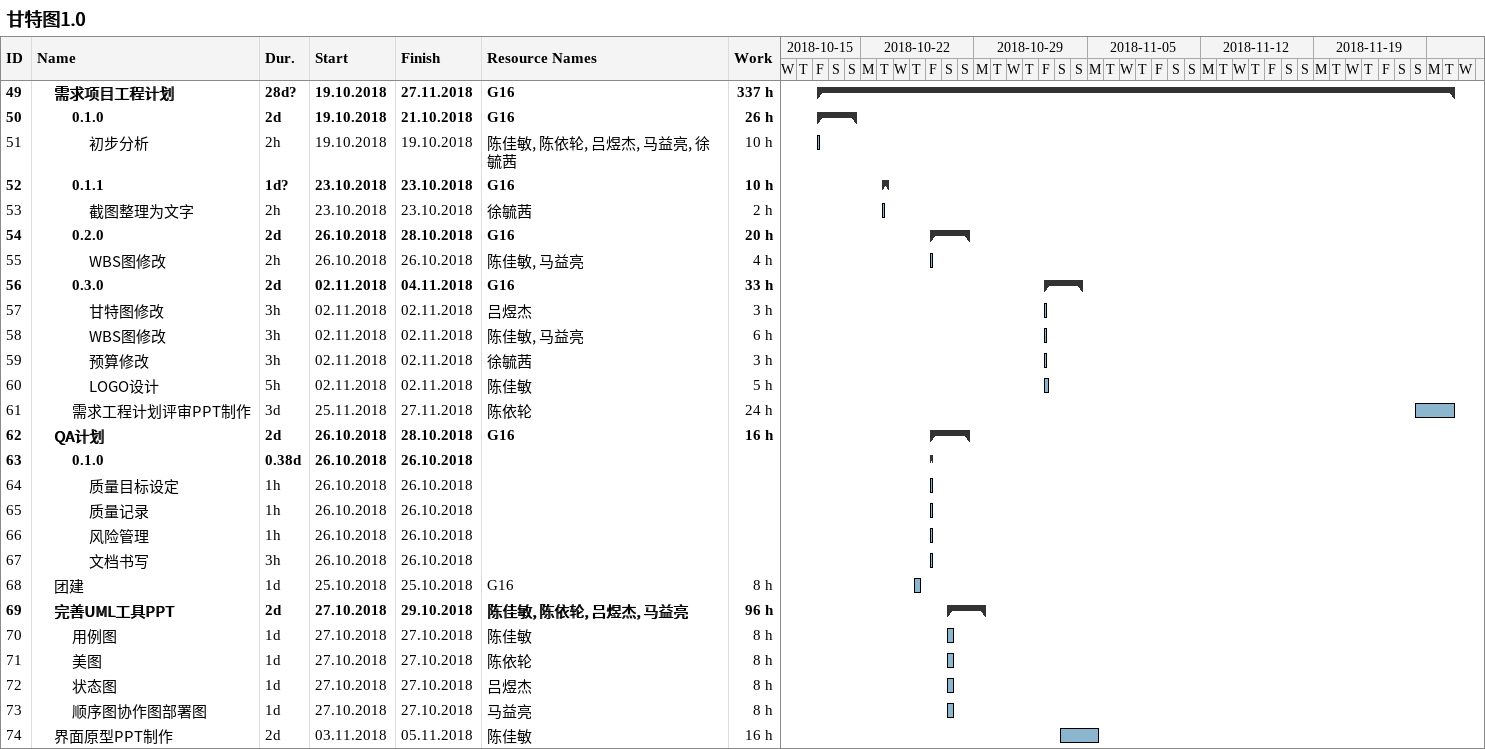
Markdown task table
甘特图1.0

| ID | Level | Task | Duration | Start | Finish | Resources | Work (h) |
|---|---|---|---|---|---|---|---|
| 49 | 2 | **需求项目工程计划** | 28d? | 2018-10-19 | 2018-11-27 | G16 | 337 |
| 50 | 3 | **0.1.0** | 2d | 2018-10-19 | 2018-10-21 | G16 | 26 |
| 51 | 4 | 初步分析 | 2h | 2018-10-19 | 2018-10-19 | 陈佳敏, 陈依轮, 吕煜杰, 马益亮, 徐毓茜 | 10 |
| 52 | 3 | **0.1.1** | 1d? | 2018-10-23 | 2018-10-23 | G16 | 10 |
| 53 | 4 | 截图整理为文字 | 2h | 2018-10-23 | 2018-10-23 | 徐毓茜 | 2 |
| 54 | 3 | **0.2.0** | 2d | 2018-10-26 | 2018-10-28 | G16 | 20 |
| 55 | 4 | WBS图修改 | 2h | 2018-10-26 | 2018-10-26 | 陈佳敏, 马益亮 | 4 |
| 56 | 3 | **0.3.0** | 2d | 2018-11-02 | 2018-11-04 | G16 | 33 |
| 57 | 4 | 甘特图修改 | 3h | 2018-11-02 | 2018-11-02 | 吕煜杰 | 3 |
| 58 | 4 | WBS图修改 | 3h | 2018-11-02 | 2018-11-02 | 陈佳敏, 马益亮 | 6 |
| 59 | 4 | 预算修改 | 3h | 2018-11-02 | 2018-11-02 | 徐毓茜 | 3 |
| 60 | 4 | LOGO设计 | 5h | 2018-11-02 | 2018-11-02 | 陈佳敏 | 5 |
| 61 | 3 | 需求工程计划评审PPT制作 | 3d | 2018-11-25 | 2018-11-27 | 陈依轮 | 24 |
| 62 | 2 | **QA计划** | 2d | 2018-10-26 | 2018-10-28 | G16 | 16 |
| 63 | 3 | **0.1.0** | 0.38d | 2018-10-26 | 2018-10-26 |  |  |
| 64 | 4 | 质量目标设定 | 1h | 2018-10-26 | 2018-10-26 |  |  |
| 65 | 4 | 质量记录 | 1h | 2018-10-26 | 2018-10-26 |  |  |
| 66 | 4 | 风险管理 | 1h | 2018-10-26 | 2018-10-26 |  |  |
| 67 | 4 | 文档书写 | 3h | 2018-10-26 | 2018-10-26 |  |  |
| 68 | 2 | 团建 | 1d | 2018-10-25 | 2018-10-25 | G16 | 8 |
| 69 | 2 | **完善UML工具PPT** | 2d | 2018-10-27 | 2018-10-29 | 陈佳敏, 陈依轮, 吕煜杰, 马益亮 | 96 |
| 70 | 3 | 用例图 | 1d | 2018-10-27 | 2018-10-27 | 陈佳敏 | 8 |
| 71 | 3 | 美图 | 1d | 2018-10-27 | 2018-10-27 | 陈依轮 | 8 |
| 72 | 3 | 状态图 | 1d | 2018-10-27 | 2018-10-27 | 吕煜杰 | 8 |
| 73 | 3 | 顺序图协作图部署图 | 1d | 2018-10-27 | 2018-10-27 | 马益亮 | 8 |
| 74 | 2 | 界面原型PPT制作 | 2d | 2018-11-03 | 2018-11-05 | 陈佳敏 | 16 |
